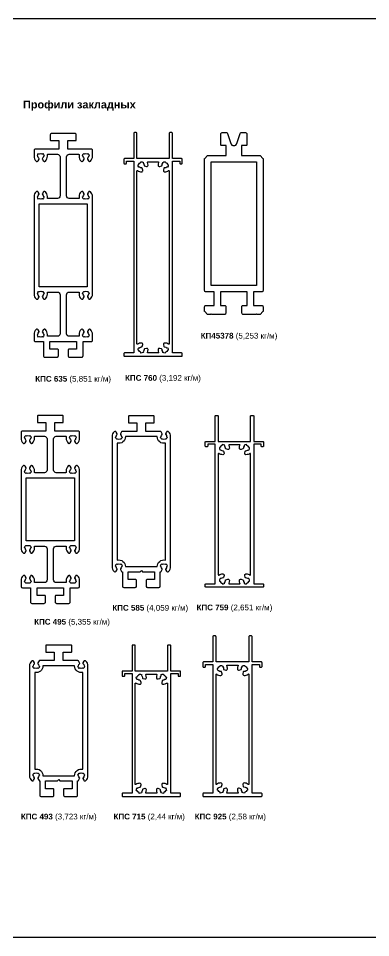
# Model space of a CAD drawing. Header units: millimetres. Extents: x 1744 to 18744, y -2272 to 2782.
# Drawn here: x 4045 to 4316, y 1235 to 1942 of the extents above; entities that cross this region are included whole.
import ezdxf

# ---------------------------------------------------------------- set-up
doc = ezdxf.new("R2010")
doc.units = ezdxf.units.MM
doc.layers.add('Текстовый', color=7, linetype='Continuous', lineweight=9)
doc.styles.add('Каталожный', font='isocpeur.ttf', dxfattribs={"height": 2.5})

# ---------------------------------------------------------------- blocks, each defined once
blk = doc.blocks.new('КПС 635')
blk.add_lwpolyline([(-18.93, 144.57), (-18.6, 144.37, 0.25491), (-18.31, 144.37, -0.241952), (-16.39, 144.37, 0.25491), (-16.1, 144.37), (-15.77, 144.57, -0.2), (-14.77, 142.83), (-15.1, 142.64, 0.25491), (-15.25, 142.4, -0.203976), (-15.97, 140.92, 0.358606), (-16.07, 140.29), (-15.34, 139.01, 0.487427), (-13.78, 138.79, 0.203709), (-12.2, 142.5), (-12.2, 143.7, -0.414214), (-11.9, 144), (-4.5, 144, -0.414214), (-2.5, 142), (-2.5, 112, -0.414214), (-4.5, 110), (-11.9, 110, -0.414214), (-12.2, 110.3), (-12.2, 111.5, 0.203709), (-13.78, 115.21, 0.487427), (-15.34, 114.99), (-16.07, 113.71, 0.358606), (-15.97, 113.08, -0.203976), (-15.25, 111.6, 0.25491), (-15.1, 111.36), (-14.77, 111.17, -0.2), (-15.77, 109.43), (-16.1, 109.63, 0.25491), (-16.39, 109.63, -0.241952), (-18.31, 109.63, 0.25491), (-18.6, 109.63), (-18.93, 109.43, -0.2), (-19.93, 111.17), (-19.6, 111.36, 0.25491), (-19.45, 111.6, -0.203976), (-18.73, 113.08, 0.358606), (-18.63, 113.71), (-19.36, 114.99, 0.487427), (-20.92, 115.21, 0.203709), (-22.5, 111.5), (-22.5, 36.5, 0.203709), (-20.92, 32.79, 0.487427), (-19.36, 33.01), (-18.63, 34.29, 0.358606), (-18.73, 34.92, -0.203976), (-19.45, 36.4, 0.25491), (-19.6, 36.64), (-19.93, 36.83, -0.2), (-18.93, 38.57), (-18.6, 38.37, 0.25491), (-18.31, 38.37, -0.241952), (-16.39, 38.37, 0.25491), (-16.1, 38.37), (-15.77, 38.57, -0.2), (-14.77, 36.83), (-15.1, 36.64, 0.25491), (-15.25, 36.4, -0.203976), (-15.97, 34.92, 0.358606), (-16.07, 34.29), (-15.34, 33.01, 0.487427), (-13.78, 32.79, 0.203709), (-12.2, 36.5), (-12.2, 37.7, -0.414214), (-11.9, 38), (-4.5, 38, -0.414214), (-2.5, 36), (-2.5, 6, -0.414214), (-4.5, 4), (-11.9, 4, -0.414214), (-12.2, 4.3), (-12.2, 5.5, 0.203709), (-13.78, 9.21, 0.487427), (-15.34, 8.99), (-16.07, 7.71, 0.358606), (-15.97, 7.08, -0.203976), (-15.25, 5.6, 0.25491), (-15.1, 5.36), (-14.77, 5.17, -0.2), (-15.77, 3.43), (-16.1, 3.63, 0.25491), (-16.39, 3.63, -0.241952), (-18.31, 3.63, 0.25491), (-18.6, 3.63), (-18.93, 3.43, -0.2), (-19.93, 5.17), (-19.6, 5.36, 0.25491), (-19.45, 5.6, -0.203976), (-18.73, 7.08, 0.358606), (-18.63, 7.71), (-19.36, 8.99, 0.487427), (-20.92, 9.21, 0.203709), (-22.5, 5.5), (-22.5, 1, 0.414214), (-21.5, 0), (-15.25, 0), (-15.25, -11, 0.414214), (-14.25, -12), (-4.75, -12, 0.414214), (-3.75, -11), (-3.75, -6.5, 0.414214), (-4.25, -6), (-10.25, -6), (-10.25, 0), (10.25, 0), (10.25, -6), (4.25, -6, 0.414214), (3.75, -6.5), (3.75, -11, 0.414214), (4.75, -12), (14.25, -12, 0.414214), (15.25, -11), (15.25, 0), (21.5, 0, 0.414214), (22.5, 1), (22.5, 5.5, 0.203709), (20.92, 9.21, 0.487427), (19.36, 8.99), (18.63, 7.71, 0.358606), (18.73, 7.08, -0.203976), (19.45, 5.6, 0.25491), (19.6, 5.36), (19.93, 5.17, -0.2), (18.93, 3.43), (18.6, 3.63, 0.25491), (18.31, 3.63, -0.241952), (16.39, 3.63, 0.25491), (16.1, 3.63), (15.77, 3.43, -0.2), (14.77, 5.17), (15.1, 5.36, 0.25491), (15.25, 5.6, -0.203976), (15.97, 7.08, 0.358606), (16.07, 7.71), (15.34, 8.99, 0.487427), (13.78, 9.21, 0.203709), (12.2, 5.5), (12.2, 4.3, -0.414214), (11.9, 4), (4.5, 4, -0.414214), (2.5, 6), (2.5, 36, -0.414214), (4.5, 38), (11.9, 38, -0.414214), (12.2, 37.7), (12.2, 36.5, 0.203709), (13.78, 32.79, 0.487427), (15.34, 33.01), (16.07, 34.29, 0.358606), (15.97, 34.92, -0.203976), (15.25, 36.4, 0.25491), (15.1, 36.64), (14.77, 36.83, -0.2), (15.77, 38.57), (16.1, 38.37, 0.25491), (16.39, 38.37, -0.241952), (18.31, 38.37, 0.25491), (18.6, 38.37), (18.93, 38.57, -0.2), (19.93, 36.83), (19.6, 36.64, 0.25491), (19.45, 36.4, -0.203976), (18.73, 34.92, 0.358606), (18.63, 34.29), (19.36, 33.01, 0.487427), (20.92, 32.79, 0.203709), (22.5, 36.5), (22.5, 111.5, 0.203709), (20.92, 115.21, 0.487427), (19.36, 114.99), (18.63, 113.71, 0.358606), (18.73, 113.08, -0.203976), (19.45, 111.6, 0.25491), (19.6, 111.36), (19.93, 111.17, -0.2), (18.93, 109.43), (18.6, 109.63, 0.25491), (18.31, 109.63, -0.241952), (16.39, 109.63, 0.25491), (16.1, 109.63), (15.77, 109.43, -0.2), (14.77, 111.17), (15.1, 111.36, 0.25491), (15.25, 111.6, -0.203976), (15.97, 113.08, 0.358606), (16.07, 113.71), (15.34, 114.99, 0.487427), (13.78, 115.21, 0.203709), (12.2, 111.5), (12.2, 110.3, -0.414214), (11.9, 110), (4.5, 110, -0.414214), (2.5, 112), (2.5, 142, -0.414214), (4.5, 144), (11.9, 144, -0.414214), (12.2, 143.7), (12.2, 142.5, 0.203709), (13.78, 138.79, 0.487427), (15.34, 139.01), (16.07, 140.29, 0.358606), (15.97, 140.92, -0.203976), (15.25, 142.4, 0.25491), (15.1, 142.64), (14.77, 142.83, -0.2), (15.77, 144.57), (16.1, 144.37, 0.25491), (16.39, 144.37, -0.241952), (18.31, 144.37, 0.25491), (18.6, 144.37), (18.93, 144.57, -0.2), (19.93, 142.83), (19.6, 142.64, 0.25491), (19.45, 142.4, -0.203976), (18.73, 140.92, 0.358606), (18.63, 140.29), (19.36, 139.01, 0.487427), (20.92, 138.79, 0.203709), (22.5, 142.5), (22.5, 147, 0.414214), (21.5, 148), (3.5, 148), (3.5, 154.5), (9.5, 154.5, 0.414214), (10, 155), (10, 159, 0.414214), (9, 160), (-9, 160, 0.414214), (-10, 159), (-10, 155, 0.414214), (-9.5, 154.5), (-3.5, 154.5), (-3.5, 148), (-21.5, 148, 0.414214), (-22.5, 147), (-22.5, 142.5, 0.203709), (-20.92, 138.79, 0.487427), (-19.36, 139.01), (-18.63, 140.29, 0.358606), (-18.73, 140.92, -0.203976), (-19.45, 142.4, 0.25491), (-19.6, 142.64), (-19.93, 142.83, -0.2)], format="xyb", close=True)
blk.add_lwpolyline([(-18.5, 106), (18.5, 106), (18.5, 42), (-18.5, 42), (-18.5, 42)], close=True)
blk = doc.blocks.new('КПС 760')
for points in [[(12.4, 152), (-12.4, 152), (-12.4, 171.5, 0.414214), (-12.9, 172), (-14.4, 172, 0.414214), (-14.9, 171.5), (-14.9, 152), (-22, 152, 0.414214), (-22.5, 151.5), (-22.5, 148.5, 0.414214), (-22, 148), (-21, 148, 0.414214), (-20.5, 148.5), (-20.5, 150), (-14.9, 150), (-14.9, 2.5), (-22, 2.5, 0.414214), (-22.5, 2), (-22.5, 0.5, 0.414214), (-22, 0), (22, 0, 0.414214), (22.5, 0.5), (22.5, 2, 0.414214), (22, 2.5), (14.9, 2.5), (14.9, 150), (20.5, 150), (20.5, 148.5, 0.414214), (21, 148), (22, 148, 0.414214), (22.5, 148.5), (22.5, 151.5, 0.414214), (22, 152), (14.9, 152), (14.9, 171.5, 0.414214), (14.4, 172), (12.9, 172, 0.414214), (12.4, 171.5)], [(8.34, 7.46, 0.358606), (8.86, 7.1, -0.203976), (10.41, 6.56, 0.25491), (10.69, 6.49), (11.06, 6.59, -0.2), (11.58, 4.66), (11.21, 4.56, 0.25491), (11, 4.36, -0.241952), (9.64, 3, 0.25491), (9.44, 2.79), (9.34, 2.42, -0.2), (7.41, 2.94), (7.51, 3.31, 0.25491), (7.44, 3.59, -0.203976), (6.9, 5.14, 0.358606), (6.54, 5.66), (5.11, 6.04, 0.487427), (3.85, 5.09, 0.108919), (4.29, 2.92, -0.54187), (4.01, 2.5), (-4.01, 2.5, -0.54187), (-4.29, 2.92, 0.108919), (-3.85, 5.09, 0.487427), (-5.11, 6.04), (-6.54, 5.66, 0.358606), (-6.9, 5.14, -0.203976), (-7.44, 3.59, 0.25491), (-7.51, 3.31), (-7.41, 2.94, -0.2), (-9.34, 2.42), (-9.44, 2.79, 0.25491), (-9.64, 3, -0.241952), (-11, 4.36, 0.25491), (-11.21, 4.56), (-11.58, 4.66, -0.2), (-11.06, 6.59), (-10.69, 6.49, 0.25491), (-10.41, 6.56, -0.203976), (-8.86, 7.1, 0.358606), (-8.34, 7.46), (-7.96, 8.89, 0.487427), (-8.91, 10.15, 0.157149), (-11.93, 9.24, -0.604829), (-12.4, 9.48), (-12.4, 142.52, -0.604829), (-11.93, 142.76, 0.157149), (-8.91, 141.85, 0.487427), (-7.96, 143.11), (-8.34, 144.54, 0.358606), (-8.86, 144.9, -0.203976), (-10.41, 145.44, 0.25491), (-10.69, 145.51), (-11.06, 145.41, -0.2), (-11.58, 147.34), (-11.21, 147.44, 0.25491), (-11, 147.64, -0.241952), (-9.64, 149, 0.25491), (-9.44, 149.21), (-9.34, 149.58, -0.2), (-7.41, 149.06), (-7.51, 148.69, 0.25491), (-7.44, 148.41, -0.203976), (-6.9, 146.86, 0.358606), (-6.54, 146.34), (-5.11, 145.96, 0.487427), (-3.85, 146.91, 0.108919), (-4.29, 149.08, -0.54187), (-4.01, 149.5), (4.01, 149.5, -0.54187), (4.29, 149.08, 0.108919), (3.85, 146.91, 0.487427), (5.11, 145.96), (6.54, 146.34, 0.358606), (6.9, 146.86, -0.203976), (7.44, 148.41, 0.25491), (7.51, 148.69), (7.41, 149.06, -0.2), (9.34, 149.58), (9.44, 149.21, 0.25491), (9.64, 149, -0.241952), (11, 147.64, 0.25491), (11.21, 147.44), (11.58, 147.34, -0.2), (11.06, 145.41), (10.69, 145.51, 0.25491), (10.41, 145.44, -0.203976), (8.86, 144.9, 0.358606), (8.34, 144.54), (7.96, 143.11, 0.487427), (8.91, 141.85, 0.157149), (11.93, 142.76, -0.604829), (12.4, 142.52), (12.4, 9.48, -0.604829), (11.93, 9.24, 0.157149), (8.91, 10.15, 0.487427), (7.96, 8.89)]]:
    blk.add_lwpolyline(points, format="xyb", close=True)
blk = doc.blocks.new('КП45378')
blk.add_lwpolyline([(17.85, -17.35), (17.5, -17), (17.15, -17.35, -0.198912), (16.79, -17.5), (7.25, -17.5, -0.414214), (6.25, -16.5), (6.25, -11, -0.414214), (6.75, -10.5), (10.25, -10.5), (10.25, 0), (-10.25, 0), (-10.25, -10.5), (-6.75, -10.5, -0.414214), (-6.25, -11), (-6.25, -16.5, -0.414214), (-7.25, -17.5), (-16.79, -17.5, -0.198912), (-17.15, -17.35), (-17.5, -17), (-17.85, -17.35, -0.198912), (-18.21, -17.5), (-19.79, -17.5, -0.198912), (-20.15, -17.35), (-22.35, -15.15, -0.198912), (-22.5, -14.79), (-22.5, -11.5, -0.414214), (-21.5, -10.5), (-15.25, -10.5), (-15.25, 0), (-21.5, 0, -0.414214), (-22.5, 1), (-22.5, 102.29, -0.198912), (-22.35, 102.65), (-20.15, 104.85, -0.198912), (-19.79, 105), (-6, 105), (-6, 112.5), (-9.5, 112.5, -0.414214), (-10, 113), (-10, 121.5, -0.414214), (-9, 122.5), (-5.73, 122.5, -0.326909), (-4.78, 121.8), (-2.38, 114.24, 0.732051), (2.38, 114.24), (4.78, 121.8, -0.326909), (5.73, 122.5), (9, 122.5, -0.414214), (10, 121.5), (10, 113, -0.414214), (9.5, 112.5), (6, 112.5), (6, 105), (19.79, 105, -0.198912), (20.15, 104.85), (22.35, 102.65, -0.198912), (22.5, 102.29), (22.5, 1, -0.414214), (21.5, 0), (15.25, 0), (15.25, -10.5), (21.5, -10.5, -0.414214), (22.5, -11.5), (22.5, -14.79, -0.198912), (22.35, -15.15), (20.15, -17.35, -0.198912), (19.79, -17.5), (18.21, -17.5, -0.198912)], format="xyb", close=True)
blk.add_lwpolyline([(17.5, 100), (17.5, 5), (-17.5, 5), (-17.5, 100)], close=True)
blk = doc.blocks.new('КПС 495')
blk.add_lwpolyline([(22.5, 115), (22.5, 119.5, 0.414214), (21.5, 120.5), (3.5, 120.5), (3.5, 127), (9.5, 127, 0.414214), (10, 127.5), (10, 132, 0.414214), (9.5, 132.5), (-9.5, 132.5, 0.414214), (-10, 132), (-10, 127.5, 0.414214), (-9.5, 127), (-3.5, 127), (-3.5, 120.5), (-21.5, 120.5, 0.414214), (-22.5, 119.5), (-22.5, 115, 0.203709), (-20.92, 111.29, 0.487427), (-19.36, 111.51), (-18.63, 112.79, 0.358606), (-18.73, 113.42, -0.203976), (-19.45, 114.9, 0.25491), (-19.6, 115.14), (-19.93, 115.33, -0.2), (-18.93, 117.07), (-18.6, 116.87, 0.25491), (-18.31, 116.87, -0.241952), (-16.39, 116.87, 0.25491), (-16.1, 116.87), (-15.77, 117.07, -0.2), (-14.77, 115.33), (-15.1, 115.14, 0.25491), (-15.25, 114.9, -0.203976), (-15.97, 113.42, 0.358606), (-16.07, 112.79), (-15.34, 111.51, 0.487427), (-13.78, 111.29, 0.203709), (-12.2, 115), (-12.2, 116.2, -0.414214), (-11.9, 116.5), (-4.5, 116.5, -0.414214), (-2.5, 114.5), (-2.5, 90.5, -0.414214), (-4.5, 88.5), (-11.9, 88.5, -0.414214), (-12.2, 88.8), (-12.2, 90, 0.203709), (-13.78, 93.71, 0.487427), (-15.34, 93.49), (-16.07, 92.21, 0.358606), (-15.97, 91.58, -0.203976), (-15.25, 90.1, 0.25491), (-15.1, 89.86), (-14.77, 89.67, -0.2), (-15.77, 87.93), (-16.1, 88.13, 0.25491), (-16.39, 88.13, -0.241952), (-18.31, 88.13, 0.25491), (-18.6, 88.13), (-18.93, 87.93, -0.2), (-19.93, 89.67), (-19.6, 89.86, 0.25491), (-19.45, 90.1, -0.203976), (-18.73, 91.58, 0.358606), (-18.63, 92.21), (-19.36, 93.49, 0.487427), (-20.92, 93.71, 0.203709), (-22.5, 90), (-22.5, 30.5, 0.203709), (-20.92, 26.79, 0.487427), (-19.36, 27.01), (-18.63, 28.29, 0.358606), (-18.73, 28.92, -0.203976), (-19.45, 30.4, 0.25491), (-19.6, 30.64), (-19.93, 30.83, -0.2), (-18.93, 32.57), (-18.6, 32.37, 0.25491), (-18.31, 32.37, -0.241952), (-16.39, 32.37, 0.25491), (-16.1, 32.37), (-15.77, 32.57, -0.2), (-14.77, 30.83), (-15.1, 30.64, 0.25491), (-15.25, 30.4, -0.203976), (-15.97, 28.92, 0.358606), (-16.07, 28.29), (-15.34, 27.01, 0.487427), (-13.78, 26.79, 0.203709), (-12.2, 30.5), (-12.2, 31.7, -0.414214), (-11.9, 32), (-4.5, 32, -0.414214), (-2.5, 30), (-2.5, 6, -0.414214), (-4.5, 4), (-11.9, 4, -0.414214), (-12.2, 4.3), (-12.2, 5.5, 0.203709), (-13.78, 9.21, 0.487427), (-15.34, 8.99), (-16.07, 7.71, 0.358606), (-15.97, 7.08, -0.203976), (-15.25, 5.6, 0.25491), (-15.1, 5.36), (-14.77, 5.17, -0.2), (-15.77, 3.43), (-16.1, 3.63, 0.25491), (-16.39, 3.63, -0.241952), (-18.31, 3.63, 0.25491), (-18.6, 3.63), (-18.93, 3.43, -0.2), (-19.93, 5.17), (-19.6, 5.36, 0.25491), (-19.45, 5.6, -0.203976), (-18.73, 7.08, 0.358606), (-18.63, 7.71), (-19.36, 8.99, 0.487427), (-20.92, 9.21, 0.203709), (-22.5, 5.5), (-22.5, 1, 0.414214), (-21.5, 0), (-15.25, 0), (-15.25, -11, 0.414214), (-14.25, -12), (-4.75, -12, 0.414214), (-3.75, -11), (-3.75, -6.5, 0.414214), (-4.25, -6), (-10.25, -6), (-10.25, 0), (10.25, 0), (10.25, -6), (4.25, -6, 0.414214), (3.75, -6.5), (3.75, -11, 0.414214), (4.75, -12), (14.25, -12, 0.414214), (15.25, -11), (15.25, 0), (21.5, 0, 0.414214), (22.5, 1), (22.5, 5.5, 0.203709), (20.92, 9.21, 0.487427), (19.36, 8.99), (18.63, 7.71, 0.358606), (18.73, 7.08, -0.203976), (19.45, 5.6, 0.25491), (19.6, 5.36), (19.93, 5.17, -0.2), (18.93, 3.43), (18.6, 3.63, 0.25491), (18.31, 3.63, -0.241952), (16.39, 3.63, 0.25491), (16.1, 3.63), (15.77, 3.43, -0.2), (14.77, 5.17), (15.1, 5.36, 0.25491), (15.25, 5.6, -0.203976), (15.97, 7.08, 0.358606), (16.07, 7.71), (15.34, 8.99, 0.487427), (13.78, 9.21, 0.203709), (12.2, 5.5), (12.2, 4.3, -0.414214), (11.9, 4), (4.5, 4, -0.414214), (2.5, 6), (2.5, 30, -0.414214), (4.5, 32), (11.9, 32, -0.414214), (12.2, 31.7), (12.2, 30.5, 0.203709), (13.78, 26.79, 0.487427), (15.34, 27.01), (16.07, 28.29, 0.358606), (15.97, 28.92, -0.203976), (15.25, 30.4, 0.25491), (15.1, 30.64), (14.77, 30.83, -0.2), (15.77, 32.57), (16.1, 32.37, 0.25491), (16.39, 32.37, -0.241952), (18.31, 32.37, 0.25491), (18.6, 32.37), (18.93, 32.57, -0.2), (19.93, 30.83), (19.6, 30.64, 0.25491), (19.45, 30.4, -0.203976), (18.73, 28.92, 0.358606), (18.63, 28.29), (19.36, 27.01, 0.487427), (20.92, 26.79, 0.203709), (22.5, 30.5), (22.5, 90, 0.203709), (20.92, 93.71, 0.487427), (19.36, 93.49), (18.63, 92.21, 0.358606), (18.73, 91.58, -0.203976), (19.45, 90.1, 0.25491), (19.6, 89.86), (19.93, 89.67, -0.2), (18.93, 87.93), (18.6, 88.13, 0.25491), (18.31, 88.13, -0.241952), (16.39, 88.13, 0.25491), (16.1, 88.13), (15.77, 87.93, -0.2), (14.77, 89.67), (15.1, 89.86, 0.25491), (15.25, 90.1, -0.203976), (15.97, 91.58, 0.358606), (16.07, 92.21), (15.34, 93.49, 0.487427), (13.78, 93.71, 0.203709), (12.2, 90), (12.2, 88.8, -0.414214), (11.9, 88.5), (4.5, 88.5, -0.414214), (2.5, 90.5), (2.5, 114.5, -0.414214), (4.5, 116.5), (11.9, 116.5, -0.414214), (12.2, 116.2), (12.2, 115, 0.203709), (13.78, 111.29, 0.487427), (15.34, 111.51), (16.07, 112.79, 0.358606), (15.97, 113.42, -0.203976), (15.25, 114.9, 0.25491), (15.1, 115.14), (14.77, 115.33, -0.2), (15.77, 117.07), (16.1, 116.87, 0.25491), (16.39, 116.87, -0.241952), (18.31, 116.87, 0.25491), (18.6, 116.87), (18.93, 117.07, -0.2), (19.93, 115.33), (19.6, 115.14, 0.25491), (19.45, 114.9, -0.203976), (18.73, 113.42, 0.358606), (18.63, 112.79), (19.36, 111.51, 0.487427), (20.92, 111.29, 0.203709)], format="xyb", close=True)
blk.add_lwpolyline([(-18.5, 84.5), (18.5, 84.5), (18.5, 36), (-18.5, 36), (-18.5, 36)], close=True)
blk = doc.blocks.new('КПС 585')
for points in [[(1.12, -53.73), (10.25, -53.73), (10.25, -59.73), (4.25, -59.73, 0.414214), (3.75, -60.23), (3.75, -64.73, 0.414214), (4.75, -65.73), (13.5, -65.73, 0.414214), (14.5, -64.73), (14.5, -53.73), (14.75, -53.73, 0.267949), (15.18, -53.48), (16.07, -51.94, 0.358606), (15.97, -51.31, -0.203976), (15.25, -49.83, 0.25491), (15.1, -49.59), (14.77, -49.4, -0.2), (15.77, -47.67), (16.1, -47.86, 0.25491), (16.39, -47.86, -0.241952), (18.31, -47.86, 0.25491), (18.6, -47.86), (18.93, -47.67, -0.2), (19.93, -49.4), (19.6, -49.59, 0.25491), (19.45, -49.83, -0.203976), (18.73, -51.31, 0.358606), (18.63, -51.94), (19.38, -53.24, 0.485561), (20.9, -53.46, 0.205281), (22.5, -49.73), (22.5, 50.27, 0.205281), (20.9, 54, 0.485561), (19.38, 53.78), (18.63, 52.48, 0.358606), (18.73, 51.85, -0.203976), (19.45, 50.37, 0.25491), (19.6, 50.13), (19.93, 49.93, -0.2), (18.93, 48.2), (18.6, 48.39, 0.25491), (18.31, 48.4, -0.241952), (16.39, 48.4, 0.25491), (16.1, 48.39), (15.77, 48.2, -0.2), (14.77, 49.93), (15.1, 50.13, 0.25491), (15.25, 50.37, -0.203976), (15.97, 51.85, 0.358606), (16.07, 52.48), (15.18, 54.02, 0.267949), (14.75, 54.27), (3.5, 54.27), (3.5, 60.77), (9.5, 60.77, 0.414214), (10, 61.27), (10, 65.77, 0.414214), (9.5, 66.27), (-9.5, 66.27, 0.414214), (-10, 65.77), (-10, 61.27, 0.414214), (-9.5, 60.77), (-3.5, 60.77), (-3.5, 54.27), (-14.75, 54.27, 0.267949), (-15.18, 54.02), (-16.07, 52.48, 0.358606), (-15.97, 51.85, -0.203976), (-15.25, 50.37, 0.25491), (-15.1, 50.13), (-14.77, 49.93, -0.2), (-15.77, 48.2), (-16.1, 48.39, 0.25491), (-16.39, 48.4, -0.241952), (-18.31, 48.4, 0.25491), (-18.6, 48.39), (-18.93, 48.2, -0.2), (-19.93, 49.93), (-19.6, 50.13, 0.25491), (-19.45, 50.37, -0.203976), (-18.73, 51.85, 0.358606), (-18.63, 52.48), (-19.38, 53.78, 0.485561), (-20.9, 54, 0.205281), (-22.5, 50.27), (-22.5, -49.73, 0.205281), (-20.9, -53.46, 0.485561), (-19.38, -53.24), (-18.63, -51.94, 0.358606), (-18.73, -51.31, -0.203976), (-19.45, -49.83, 0.25491), (-19.6, -49.59), (-19.93, -49.4, -0.2), (-18.93, -47.67), (-18.6, -47.86, 0.25491), (-18.31, -47.86, -0.241952), (-16.39, -47.86, 0.25491), (-16.1, -47.86), (-15.77, -47.67, -0.2), (-14.77, -49.4), (-15.1, -49.59, 0.25491), (-15.25, -49.83, -0.203976), (-15.97, -51.31, 0.358606), (-16.07, -51.94), (-15.18, -53.48, 0.267949), (-14.75, -53.73), (-14.5, -53.73), (-14.5, -64.73, 0.414214), (-13.5, -65.73), (-4.75, -65.73, 0.414214), (-3.75, -64.73), (-3.75, -60.23, 0.414214), (-4.25, -59.73), (-10.25, -59.73), (-10.25, -53.73), (-1.12, -53.73, 0.198912), (-0.91, -53.64), (0, -52.73), (0.91, -53.64, 0.198912)], [(-12.2, -49.73), (12.2, -49.73, -0.481821), (18.5, -44.71), (18.5, 45.25, -0.481821), (12.2, 50.27), (-12.2, 50.27, -0.481821), (-18.5, 45.25), (-18.5, -44.71, -0.481821)]]:
    blk.add_lwpolyline(points, format="xyb", close=True)
blk = doc.blocks.new('КПС 759')
for points in [[(-12.4, 112), (12.4, 112), (12.4, 131.5, -0.414214), (12.9, 132), (14.4, 132, -0.414214), (14.9, 131.5), (14.9, 112), (22, 112, -0.414214), (22.5, 111.5), (22.5, 108.5, -0.414214), (22, 108), (21, 108, -0.414214), (20.5, 108.5), (20.5, 110), (14.9, 110), (14.9, 2.5), (22, 2.5, -0.414214), (22.5, 2), (22.5, 0.5, -0.414214), (22, 0), (-22, 0, -0.414214), (-22.5, 0.5), (-22.5, 2, -0.414214), (-22, 2.5), (-14.9, 2.5), (-14.9, 110), (-20.5, 110), (-20.5, 108.5, -0.414214), (-21, 108), (-22, 108, -0.414214), (-22.5, 108.5), (-22.5, 111.5, -0.414214), (-22, 112), (-14.9, 112), (-14.9, 131.5, -0.414214), (-14.4, 132), (-12.9, 132, -0.414214), (-12.4, 131.5)], [(-8.34, 7.46, -0.358606), (-8.86, 7.1, 0.203976), (-10.41, 6.56, -0.25491), (-10.69, 6.49), (-11.06, 6.59, 0.2), (-11.58, 4.66), (-11.21, 4.56, -0.25491), (-11, 4.36, 0.241952), (-9.64, 3, -0.25491), (-9.44, 2.79), (-9.34, 2.42, 0.2), (-7.41, 2.94), (-7.51, 3.31, -0.25491), (-7.44, 3.59, 0.203976), (-6.9, 5.14, -0.358606), (-6.54, 5.66), (-5.11, 6.04, -0.487427), (-3.85, 5.09, -0.108919), (-4.29, 2.92, 0.54187), (-4.01, 2.5), (4.01, 2.5, 0.54187), (4.29, 2.92, -0.108919), (3.85, 5.09, -0.487427), (5.11, 6.04), (6.54, 5.66, -0.358606), (6.9, 5.14, 0.203976), (7.44, 3.59, -0.25491), (7.51, 3.31), (7.41, 2.94, 0.2), (9.34, 2.42), (9.44, 2.79, -0.25491), (9.64, 3, 0.241952), (11, 4.36, -0.25491), (11.21, 4.56), (11.58, 4.66, 0.2), (11.06, 6.59), (10.69, 6.49, -0.25491), (10.41, 6.56, 0.203976), (8.86, 7.1, -0.358606), (8.34, 7.46), (7.96, 8.89, -0.487427), (8.91, 10.15, -0.157149), (11.93, 9.24, 0.604829), (12.4, 9.48), (12.4, 102.52, 0.604829), (11.93, 102.76, -0.157149), (8.91, 101.85, -0.487427), (7.96, 103.11), (8.34, 104.54, -0.358606), (8.86, 104.9, 0.203976), (10.41, 105.44, -0.25491), (10.69, 105.51), (11.06, 105.41, 0.2), (11.58, 107.34), (11.21, 107.44, -0.25491), (11, 107.64, 0.241952), (9.64, 109, -0.25491), (9.44, 109.21), (9.34, 109.58, 0.2), (7.41, 109.06), (7.51, 108.69, -0.25491), (7.44, 108.41, 0.203976), (6.9, 106.86, -0.358606), (6.54, 106.34), (5.11, 105.96, -0.487427), (3.85, 106.91, -0.108919), (4.29, 109.08, 0.54187), (4.01, 109.5), (-4.01, 109.5, 0.54187), (-4.29, 109.08, -0.108919), (-3.85, 106.91, -0.487427), (-5.11, 105.96), (-6.54, 106.34, -0.358606), (-6.9, 106.86, 0.203976), (-7.44, 108.41, -0.25491), (-7.51, 108.69), (-7.41, 109.06, 0.2), (-9.34, 109.58), (-9.44, 109.21, -0.25491), (-9.64, 109, 0.241952), (-11, 107.64, -0.25491), (-11.21, 107.44), (-11.58, 107.34, 0.2), (-11.06, 105.41), (-10.69, 105.51, -0.25491), (-10.41, 105.44, 0.203976), (-8.86, 104.9, -0.358606), (-8.34, 104.54), (-7.96, 103.11, -0.487427), (-8.91, 101.85, -0.157149), (-11.93, 102.76, 0.604829), (-12.4, 102.52), (-12.4, 9.48, 0.604829), (-11.93, 9.24, -0.157149), (-8.91, 10.15, -0.487427), (-7.96, 8.89)]]:
    blk.add_lwpolyline(points, format="xyb", close=True)
blk = doc.blocks.new('КПС 493')
for points in [[(1.12, -1), (10.25, -1), (10.25, -7), (4.25, -7, 0.414214), (3.75, -7.5), (3.75, -12, 0.414214), (4.75, -13), (13.5, -13, 0.414214), (14.5, -12), (14.5, -1), (14.75, -1, 0.267949), (15.18, -0.75), (16.07, 0.79, 0.358606), (15.97, 1.42, -0.203976), (15.25, 2.9, 0.25491), (15.1, 3.14), (14.77, 3.33, -0.2), (15.77, 5.07), (16.1, 4.87, 0.25491), (16.39, 4.87, -0.241952), (18.31, 4.87, 0.25491), (18.6, 4.87), (18.93, 5.07, -0.2), (19.93, 3.33), (19.6, 3.14, 0.25491), (19.45, 2.9, -0.203976), (18.73, 1.42, 0.358606), (18.63, 0.79), (19.38, -0.51, 0.485561), (20.9, -0.73, 0.205281), (22.5, 3), (22.5, 87.5, 0.205281), (20.9, 91.23, 0.485561), (19.38, 91.01), (18.63, 89.71, 0.358606), (18.73, 89.08, -0.203976), (19.45, 87.6, 0.25491), (19.6, 87.36), (19.93, 87.17, -0.2), (18.93, 85.43), (18.6, 85.63, 0.25491), (18.31, 85.63, -0.241952), (16.39, 85.63, 0.25491), (16.1, 85.63), (15.77, 85.43, -0.2), (14.77, 87.17), (15.1, 87.36, 0.25491), (15.25, 87.6, -0.203976), (15.97, 89.08, 0.358606), (16.07, 89.71), (15.18, 91.25, 0.267949), (14.75, 91.5), (3.5, 91.5), (3.5, 98), (9.5, 98, 0.414214), (10, 98.5), (10, 103, 0.414214), (9.5, 103.5), (-9.5, 103.5, 0.414214), (-10, 103), (-10, 98.5, 0.414214), (-9.5, 98), (-3.5, 98), (-3.5, 91.5), (-14.75, 91.5, 0.267949), (-15.18, 91.25), (-16.07, 89.71, 0.358606), (-15.97, 89.08, -0.203976), (-15.25, 87.6, 0.25491), (-15.1, 87.36), (-14.77, 87.17, -0.2), (-15.77, 85.43), (-16.1, 85.63, 0.25491), (-16.39, 85.63, -0.241952), (-18.31, 85.63, 0.25491), (-18.6, 85.63), (-18.93, 85.43, -0.2), (-19.93, 87.17), (-19.6, 87.36, 0.25491), (-19.45, 87.6, -0.203976), (-18.73, 89.08, 0.358606), (-18.63, 89.71), (-19.38, 91.01, 0.485561), (-20.9, 91.23, 0.205281), (-22.5, 87.5), (-22.5, 3, 0.205281), (-20.9, -0.73, 0.485561), (-19.38, -0.51), (-18.63, 0.79, 0.358606), (-18.73, 1.42, -0.203976), (-19.45, 2.9, 0.25491), (-19.6, 3.14), (-19.93, 3.33, -0.2), (-18.93, 5.07), (-18.6, 4.87, 0.25491), (-18.31, 4.87, -0.241952), (-16.39, 4.87, 0.25491), (-16.1, 4.87), (-15.77, 5.07, -0.2), (-14.77, 3.33), (-15.1, 3.14, 0.25491), (-15.25, 2.9, -0.203976), (-15.97, 1.42, 0.358606), (-16.07, 0.79), (-15.18, -0.75, 0.267949), (-14.75, -1), (-14.5, -1), (-14.5, -12, 0.414214), (-13.5, -13), (-4.75, -13, 0.414214), (-3.75, -12), (-3.75, -7.5, 0.414214), (-4.25, -7), (-10.25, -7), (-10.25, -1), (-1.12, -1, 0.198912), (-0.91, -0.91), (0, 0), (0.91, -0.91, 0.198912)], [(-12.2, 3), (12.2, 3, -0.481821), (18.5, 8.02), (18.5, 82.48, -0.481821), (12.2, 87.5), (-12.2, 87.5, -0.481821), (-18.5, 82.48), (-18.5, 8.02, -0.481821)]]:
    blk.add_lwpolyline(points, format="xyb", close=True)
blk = doc.blocks.new('КПС 715')
for points in [[(12.4, 96.5), (-12.4, 96.5), (-12.4, 116, 0.414214), (-12.9, 116.5), (-14.4, 116.5, 0.414214), (-14.9, 116), (-14.9, 96.5), (-22, 96.5, 0.414214), (-22.5, 96), (-22.5, 93, 0.414214), (-22, 92.5), (-21, 92.5, 0.414214), (-20.5, 93), (-20.5, 94.5), (-14.9, 94.5), (-14.9, 2.5), (-22, 2.5, 0.414214), (-22.5, 2), (-22.5, 0.5, 0.414214), (-22, 0), (22, 0, 0.414214), (22.5, 0.5), (22.5, 2, 0.414214), (22, 2.5), (14.9, 2.5), (14.9, 94.5), (20.5, 94.5), (20.5, 93, 0.414214), (21, 92.5), (22, 92.5, 0.414214), (22.5, 93), (22.5, 96, 0.414214), (22, 96.5), (14.9, 96.5), (14.9, 116, 0.414214), (14.4, 116.5), (12.9, 116.5, 0.414214), (12.4, 116)], [(8.34, 7.46, 0.358606), (8.86, 7.1, -0.203976), (10.41, 6.56, 0.25491), (10.69, 6.49), (11.06, 6.59, -0.2), (11.58, 4.66), (11.21, 4.56, 0.25491), (11, 4.36, -0.241952), (9.64, 3, 0.25491), (9.44, 2.79), (9.34, 2.42, -0.2), (7.41, 2.94), (7.51, 3.31, 0.25491), (7.44, 3.59, -0.203976), (6.9, 5.14, 0.358606), (6.54, 5.66), (5.11, 6.04, 0.487427), (3.85, 5.09, 0.108919), (4.29, 2.92, -0.54187), (4.01, 2.5), (-4.01, 2.5, -0.54187), (-4.29, 2.92, 0.108919), (-3.85, 5.09, 0.487427), (-5.11, 6.04), (-6.54, 5.66, 0.358606), (-6.9, 5.14, -0.203976), (-7.44, 3.59, 0.25491), (-7.51, 3.31), (-7.41, 2.94, -0.2), (-9.34, 2.42), (-9.44, 2.79, 0.25491), (-9.64, 3, -0.241952), (-11, 4.36, 0.25491), (-11.21, 4.56), (-11.58, 4.66, -0.2), (-11.06, 6.59), (-10.69, 6.49, 0.25491), (-10.41, 6.56, -0.203976), (-8.86, 7.1, 0.358606), (-8.34, 7.46), (-7.96, 8.89, 0.487427), (-8.91, 10.15, 0.157149), (-11.93, 9.24, -0.604829), (-12.4, 9.48), (-12.4, 87.02, -0.604829), (-11.93, 87.26, 0.157149), (-8.91, 86.35, 0.487427), (-7.96, 87.61), (-8.34, 89.04, 0.358606), (-8.86, 89.4, -0.203976), (-10.41, 89.94, 0.25491), (-10.69, 90.01), (-11.06, 89.91, -0.2), (-11.58, 91.84), (-11.21, 91.94, 0.25491), (-11, 92.14, -0.241952), (-9.64, 93.5, 0.25491), (-9.44, 93.71), (-9.34, 94.08, -0.2), (-7.41, 93.56), (-7.51, 93.19, 0.25491), (-7.44, 92.91, -0.203976), (-6.9, 91.36, 0.358606), (-6.54, 90.84), (-5.11, 90.46, 0.487427), (-3.85, 91.41, 0.108919), (-4.29, 93.58, -0.54187), (-4.01, 94), (4.01, 94, -0.54187), (4.29, 93.58, 0.108919), (3.85, 91.41, 0.487427), (5.11, 90.46), (6.54, 90.84, 0.358606), (6.9, 91.36, -0.203976), (7.44, 92.91, 0.25491), (7.51, 93.19), (7.41, 93.56, -0.2), (9.34, 94.08), (9.44, 93.71, 0.25491), (9.64, 93.5, -0.241952), (11, 92.14, 0.25491), (11.21, 91.94), (11.58, 91.84, -0.2), (11.06, 89.91), (10.69, 90.01, 0.25491), (10.41, 89.94, -0.203976), (8.86, 89.4, 0.358606), (8.34, 89.04), (7.96, 87.61, 0.487427), (8.91, 86.35, 0.157149), (11.93, 87.26, -0.604829), (12.4, 87.02), (12.4, 9.48, -0.604829), (11.93, 9.24, 0.157149), (8.91, 10.15, 0.487427), (7.96, 8.89)]]:
    blk.add_lwpolyline(points, format="xyb", close=True)
blk = doc.blocks.new('КПС 925')
blk.add_lwpolyline([(12.65, 103.5), (-12.65, 103.5), (-12.65, 123, 0.414214), (-13.15, 123.5), (-14.65, 123.5, 0.414214), (-15.15, 123), (-15.15, 103.5), (-22.25, 103.5, 0.414214), (-22.75, 103), (-22.75, 100, 0.414214), (-22.25, 99.5), (-21.25, 99.5, 0.414214), (-20.75, 100), (-20.75, 101.5), (-15.15, 101.5), (-15.15, 2.5), (-22.25, 2.5, 0.414214), (-22.75, 2), (-22.75, 0.5, 0.414214), (-22.25, 0), (22.25, 0, 0.414214), (22.75, 0.5), (22.75, 2, 0.414214), (22.25, 2.5), (15.15, 2.5), (15.15, 101.5), (20.75, 101.5), (20.75, 100, 0.414214), (21.25, 99.5), (22.25, 99.5, 0.414214), (22.75, 100), (22.75, 103, 0.414214), (22.25, 103.5), (15.15, 103.5), (15.15, 123, 0.414214), (14.65, 123.5), (13.15, 123.5, 0.414214), (12.65, 123)], format="xyb", close=True)
blk.add_lwpolyline([(4.13, 101, -0.55839), (4.4, 100.57, 0.12177), (3.85, 98.16, 0.487427), (5.11, 97.21), (6.54, 97.59, 0.358606), (6.9, 98.11, -0.203976), (7.44, 99.66, 0.25491), (7.51, 99.94), (7.41, 100.31, -0.2), (9.34, 100.83), (9.44, 100.46, 0.25491), (9.64, 100.25, -0.241952), (11, 98.89, 0.25491), (11.21, 98.69), (11.58, 98.59, -0.2), (11.06, 96.66), (10.69, 96.76, 0.25491), (10.41, 96.69, -0.203976), (8.86, 96.15, 0.358606), (8.34, 95.79), (7.96, 94.36, 0.487427), (8.91, 93.1, 0.171765), (12.17, 94.19, -0.624436), (12.65, 93.95), (12.65, 9.55, -0.624436), (12.17, 9.31, 0.171765), (8.91, 10.4, 0.487427), (7.96, 9.14), (8.34, 7.71, 0.358606), (8.86, 7.35, -0.203976), (10.41, 6.81, 0.25491), (10.69, 6.74), (11.06, 6.84, -0.2), (11.58, 4.91), (11.21, 4.81, 0.25491), (11, 4.61, -0.241952), (9.64, 3.25, 0.25491), (9.44, 3.04), (9.34, 2.67, -0.2), (7.41, 3.19), (7.51, 3.56, 0.25491), (7.44, 3.84, -0.203976), (6.9, 5.39, 0.358606), (6.54, 5.91), (5.11, 6.29, 0.487427), (3.85, 5.34, 0.12177), (4.4, 2.93, -0.55839), (4.13, 2.5), (-4.13, 2.5, -0.55839), (-4.4, 2.93, 0.12177), (-3.85, 5.34, 0.487427), (-5.11, 6.29), (-6.54, 5.91, 0.358606), (-6.9, 5.39, -0.203976), (-7.44, 3.84, 0.25491), (-7.51, 3.56), (-7.41, 3.19, -0.2), (-9.34, 2.67), (-9.44, 3.04, 0.25491), (-9.64, 3.25, -0.241952), (-11, 4.61, 0.25491), (-11.21, 4.81), (-11.58, 4.91, -0.2), (-11.06, 6.84), (-10.69, 6.74, 0.25491), (-10.41, 6.81, -0.203976), (-8.86, 7.35, 0.358606), (-8.34, 7.71), (-7.96, 9.14, 0.487427), (-8.91, 10.4, 0.171765), (-12.17, 9.31, -0.624436), (-12.65, 9.55), (-12.65, 93.95, -0.624436), (-12.17, 94.19, 0.171765), (-8.91, 93.1, 0.487427), (-7.96, 94.36), (-8.34, 95.79, 0.358606), (-8.86, 96.15, -0.203976), (-10.41, 96.69, 0.25491), (-10.69, 96.76), (-11.06, 96.66, -0.2), (-11.58, 98.59), (-11.21, 98.69, 0.25491), (-11, 98.89, -0.241952), (-9.64, 100.25, 0.25491), (-9.44, 100.46), (-9.34, 100.83, -0.2), (-7.41, 100.31), (-7.51, 99.94, 0.25491), (-7.44, 99.66, -0.203976), (-6.9, 98.11, 0.358606), (-6.54, 97.59), (-5.11, 97.21, 0.487427), (-3.85, 98.16, 0.12177), (-4.4, 100.57, -0.55839), (-4.13, 101), (4.13, 101)], format="xyb")

msp = doc.modelspace()

# ---------------------------------------------------------------- linework, layer by layer
msp.add_lwpolyline([(4776.782, 1235.316), (3458.626, 1235.316), (3458.626, 1942.426), (4776.782, 1942.426)], close=True)

# ---------------------------------------------------------------- block references
for name, p in [('КПС 635', (4079.874, 1693.864)), ('КПС 760', (4148.993, 1682.548)), ('КП45378', (4211.142, 1732.048)), ('КПС 495', (4069.927, 1504.453)), ('КПС 585', (4139.957, 1570.424)), ('КПС 759', (4211.576, 1504.953)), ('КПС 925', (4210.078, 1343.867)), ('КПС 493', (4076.384, 1356.867)), ('КПС 715', (4147.679, 1343.867))]:
    msp.add_blockref(name, p)

# ---------------------------------------------------------------- texts
at = {"layer": 'Текстовый', "color": 2, "linetype": 'Continuous', "attachment_point": 1, "style": 'Каталожный'}
for s, insert, char_height, width in [('\\pxqc;{\\fArial|b1|i0|c204|p34;Профили закладных}', (3957.966, 1879.176), 6, 268.63099), ('{\\fArial|b1|i0|c204|p34;\\H0.71429x;КП45378 \\fArial|b0|i0|c204|p34;(5,253 кг/м)}', (4185.635, 1700.534), 6.16, 71.27963), ('{\\fArial|b1|i0|c204|p34;\\H0.71429x;КПС 635 \\fArial|b0|i0|c204|p34;(5,851 кг/м)}', (4058.324, 1667.374), 6.16, 71.27963), ('{\\fArial|b1|i0|c204|p34;\\H0.71429x;КПС 760 \\fArial|b0|i0|c204|p34;(3,192 кг/м)}', (4127.444, 1668.057), 6.16, 71.27963), ('{\\fArial|b1|i0|c204|p34;\\H0.71429x;КПС 585 \\fArial|b0|i0|c204|p34;(4,059 кг/м)}', (4117.645, 1491.225), 6.16, 71.27963), ('{\\fArial|b1|i0|c204|p34;\\H0.71429x;КПС 759 \\fArial|b0|i0|c204|p34;(2,651 кг/м)}', (4182.471, 1491.485), 6.16, 71.27963), ('{\\fArial|b1|i0|c204|p34;\\H0.71429x;КПС 495 \\fArial|b0|i0|c204|p34;(5,355 кг/м)}', (4057.473, 1480.475), 6.16, 71.27963), ('{\\fArial|b1|i0|c204|p34;\\H0.71429x;КПС 493 \\fArial|b0|i0|c204|p34;(3,723 кг/м)}', (4047.279, 1330.646), 6.16, 71.27963), ('{\\fArial|b1|i0|c204|p34;\\H0.71429x;КПС 715 \\fArial|b0|i0|c204|p34;(2,44 кг/м)}', (4118.574, 1330.646), 6.16, 71.27963), ('{\\fArial|b1|i0|c204|p34;\\H0.71429x;КПС 925 \\fArial|b0|i0|c204|p34;(2,58 кг/м)}', (4180.973, 1330.646), 6.16, 71.27963)]:
    msp.add_mtext(s, dxfattribs=dict(at, insert=insert, char_height=char_height, width=width))

doc.saveas('drawing.dxf')
